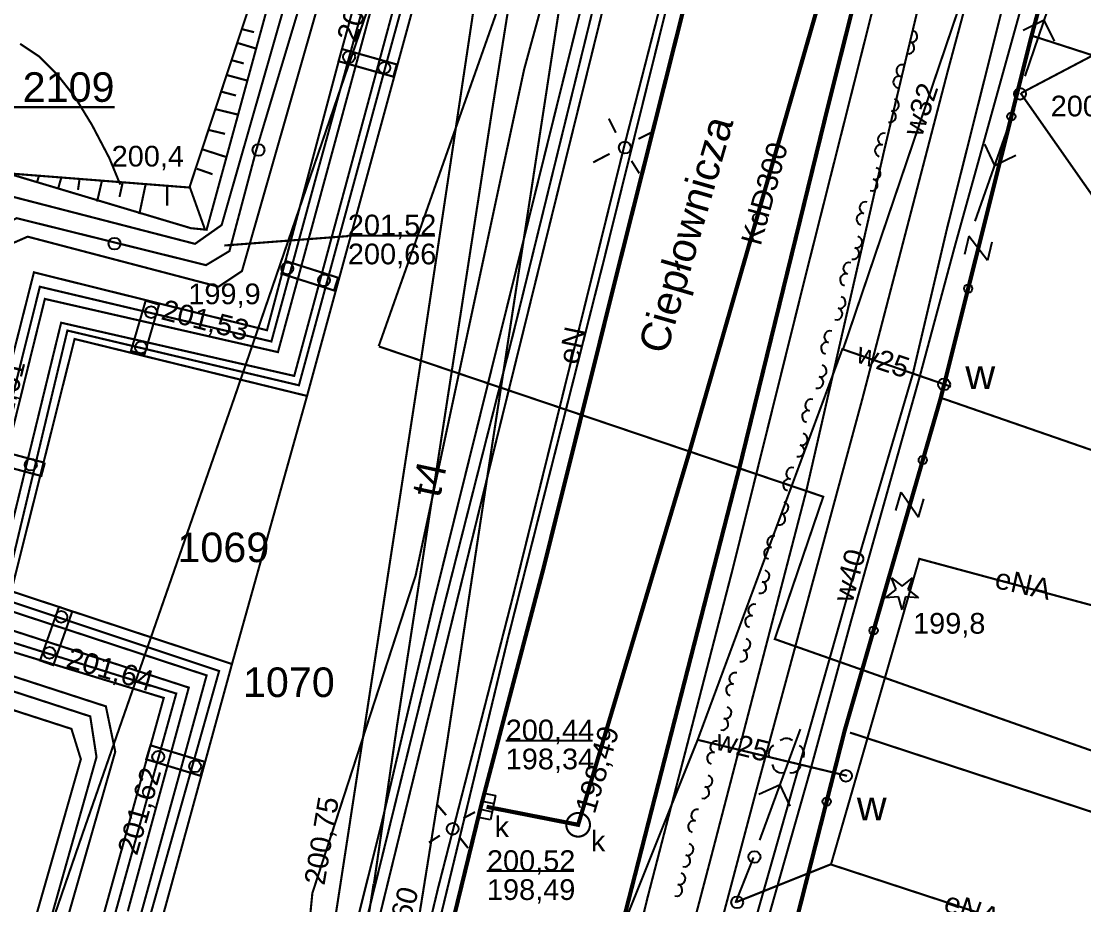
# Model space of a CAD drawing. Extents: x 7572697 to 7573818, y 5546684 to 5547005.
# Drawn here: x 7573101.2 to 7573146.12, y 5546854.32 to 5546891.67 of the extents above; entities that cross this region are included whole.
import ezdxf
from ezdxf.enums import TextEntityAlignment as Align

# ---------------------------------------------------------------- set-up
doc = ezdxf.new("R2010")
doc.units = 0
doc.header["$MEASUREMENT"] = 0
for name, pattern in [('1', [2, 1, -1]), ('2', [1, 0.5, -0.5]), ('901', [0])]:
    doc.linetypes.add(name, pattern=pattern)
doc.styles.add('STYL_ARIAL', font='Arial', dxfattribs={"oblique": 0.1})

# ---------------------------------------------------------------- blocks, each defined once
blk = doc.blocks.new('510')
at = {"color": 0}
blk.add_circle((0, 0), 0.25, dxfattribs=at)
blk.add_circle((0, 0), 0.25, dxfattribs=at)
blk = doc.blocks.new('516')
at = {"color": 0}
for p, q in [((3.25, 0), (2.55, 0.7)), ((0.75, 0), (5.75, 0)), ((2.55, -0.7), (3.25, 0))]:
    blk.add_line(p, q, dxfattribs=at)
blk = doc.blocks.new('926')
at = {"color": 0}
for centre, radius, start, end in [((0, 0.35), 0.4, 50.114, 129.886), ((-0.35, 0.1), 0.4, 119.8482, 203.5195), ((0.35, 0.1), 0.4, 336.8845, 60.1518), ((-0.2, -0.3), 0.4, 187.477, 278.4788), ((0.2, -0.275), 0.425, 262.6459, 349.6289)]:
    blk.add_arc(centre, radius, start, end, dxfattribs=at)
blk = doc.blocks.new('925')
at = {"color": 0}
for p, q in [((-0.25, 0.1), (-0.45, 0.6)), ((-0.45, 0.6), (0, 0.25)), ((0, 0.25), (0.45, 0.6)), ((0.45, 0.6), (0.25, 0.1)), ((-0.7, -0.25), (-0.25, 0.1)), ((0.25, 0.1), (0.7, -0.25)), ((-0.15, -0.2), (-0.7, -0.25)), ((0, -0.75), (-0.15, -0.2)), ((0.15, -0.2), (0, -0.75)), ((0.7, -0.25), (0.15, -0.2))]:
    blk.add_line(p, q, dxfattribs=at)
blk = doc.blocks.new('509')
at = {"color": 0}
for p, q in [((-0.5, -0.25), (-0.5, 0.25)), ((-0.5, 0.25), (0.55, 0.25)), ((-0.15, 0.25), (-0.15, -0.25)), ((0.2, 0.25), (0.2, -0.25)), ((0.55, 0.25), (0.55, -0.25)), ((0.55, -0.25), (-0.5, -0.25))]:
    blk.add_line(p, q, dxfattribs=at)
blk = doc.blocks.new('202')
at = {"color": 0}
blk.add_circle((0, 0), 0.25, dxfattribs=at)
blk.add_circle((0, 0), 0.25, dxfattribs=at)
blk = doc.blocks.new('991')
at = {"color": 0}
for p, q in [((-0.4, 0.5), (0.4, 0.5)), ((0.4, 0.5), (-0.4, -0.5)), ((-0.4, -0.5), (0.4, -0.5))]:
    blk.add_line(p, q, dxfattribs=at)

msp = doc.modelspace()

# ---------------------------------------------------------------- linework, layer by layer
at = {"color": 0}
for p, q in [((7573115.0086, 5546882.6179), (7573118.6836, 5546882.6179)), ((7573121.6826, 5546861.2694), (7573125.3576, 5546861.2694)), ((7573120.8889, 5546855.7462), (7573124.5639, 5546855.7462))]:
    msp.add_line(p, q, dxfattribs=at)
for points, const_width in [([(7573091.3482, 5546816.06), (7573096.1768, 5546833.7871), (7573100.807, 5546850.2838), (7573103.7175, 5546860.4703), (7573103.3206, 5546861.7535), (7573095.1185, 5546864.3993), (7573094.6555, 5546865.59), (7573099.418, 5546883.5816), (7573100.6086, 5546884.3092), (7573108.5461, 5546882.2587), (7573109.6706, 5546883.0525), (7573114.6977, 5546900.6076), (7573123.0982, 5546931.9077)], 0.09), ([(7573123.7596, 5546931.7093), (7573120.4523, 5546919.8692), (7573117.4757, 5546908.6244), (7573114.1685, 5546896.3081), (7573111.1258, 5546886.1878), (7573110.0013, 5546881.9544), (7573109.0091, 5546881.3591), (7573101.0054, 5546883.3435), (7573099.9471, 5546882.8143), (7573095.3831, 5546865.9207), (7573096.1768, 5546864.8624), (7573104.1143, 5546862.2827), (7573104.3789, 5546860.5629), (7573096.7721, 5546833.6151), (7573091.8773, 5546815.8616)], 0.09), ([(7573092.6049, 5546815.7293), (7573097.632, 5546833.5225), (7573102.7252, 5546852.255), (7573105.1726, 5546860.7878), (7573104.7757, 5546862.706), (7573097.2351, 5546865.1534), (7573096.1106, 5546866.2118), (7573100.4101, 5546882.1), (7573101.4684, 5546882.563), (7573109.5382, 5546880.4463), (7573110.5304, 5546881.1078), (7573115.2268, 5546897.512), (7573120.8492, 5546917.9113), (7573124.4872, 5546931.4977)], 0.09), ([(7573125.8763, 5546931.2331), (7573121.0477, 5546913.3076), (7573114.6977, 5546890.2756), (7573111.5888, 5546878.6075), (7573101.7331, 5546881.0549), (7573097.8966, 5546865.9075), (7573107.2232, 5546863.0632), (7573102.7914, 5546847.0957), (7573095.78, 5546821.7354), (7573094.0602, 5546815.3854)], 0.09), ([(7573126.3922, 5546931.0347), (7573124.0771, 5546922.8988), (7573117.7271, 5546899.8007), (7573113.6922, 5546885.1824), (7573111.774, 5546878.1313), (7573101.9844, 5546880.4464), (7573098.4258, 5546866.1589), (7573107.7523, 5546863.2485), (7573103.1883, 5546846.8179), (7573101.3362, 5546840.0445)], 0.09), ([(7573105.7018, 5546854.0409), (7573108.2815, 5546863.4998), (7573098.8888, 5546866.5425), (7573102.1961, 5546879.9304), (7573112.0518, 5546877.6815), (7573118.6002, 5546901.785), (7573121.9736, 5546913.8897), (7573126.7229, 5546931.0346)], 0.09), ([(7573095.608, 5546815.2134), (7573109.0356, 5546864.0158), (7573099.9736, 5546866.9923), (7573102.884, 5546878.925), (7573112.7398, 5546876.6761), (7573119.3543, 5546901.15), (7573127.358, 5546930.7833)], 0.09), ([(7573127.821, 5546930.6378), (7573122.9262, 5546912.9107), (7573119.7512, 5546901.2426), (7573116.5762, 5546889.6671), (7573112.9382, 5546876.2792), (7573103.1486, 5546878.5943), (7573100.4366, 5546867.2437), (7573109.5648, 5546864.201), (7573105.4637, 5546849.6489), (7573099.1137, 5546826.4185), (7573096.0049, 5546814.9488)], 0.09), ([(7573096.4149, 5546814.7239), (7573100.1191, 5546828.0192), (7573107.1305, 5546853.6441), (7573110.1071, 5546864.492), (7573113.2821, 5546875.8294), (7573120.32, 5546901.5998), (7573128.2178, 5546930.5716)], 0.09), ([(7573129.0116, 5546930.3864), (7573119.0897, 5546901.613), (7573110.2262, 5546875.8029), (7573103.8101, 5546857.3747), (7573095.7138, 5546833.8797), (7573089.5623, 5546816.4569)], 0.09), ([(7573112.3626, 5546827.8539), (7573113.0241, 5546827.6885), (7573116.9597, 5546843.4379), (7573120.6639, 5546858.5919), (7573123.27, 5546868.5071), (7573126.3458, 5546880.8499), (7573131.5052, 5546901.3221), (7573135.2424, 5546916.0131), (7573138.1793, 5546927.8929)], 0.175), ([(7573144.7939, 5546926.0474), (7573140.1637, 5546907.4141), (7573135.2689, 5546887.9011), (7573131.5647, 5546872.7868), (7573126.6435, 5546853.6045), (7573122.0794, 5546835.1498), (7573114.4065, 5546803.6445)], 0.175), ([(7573149.8474, 5546924.6914), (7573143.4313, 5546900.9054), (7573140.3621, 5546889.515), (7573136.7571, 5546875.684), (7573132.2592, 5546859.0747), (7573129.9772, 5546850.4625), (7573125.1155, 5546833.3308), (7573120.2471, 5546816.1659), (7573116.3776, 5546802.2952)], 0.09), ([(7573118.2297, 5546801.1376), (7573120.5448, 5546809.3397), (7573123.819, 5546821.2195), (7573128.0193, 5546836.2412), (7573131.5713, 5546849.4836), (7573134.5942, 5546860.1132), (7573136.2809, 5546866.2979), (7573139.1913, 5546876.6563), (7573140.6796, 5546882.1795), (7573143.9803, 5546894.0593), (7573147.1883, 5546905.8465), (7573151.124, 5546920.2729), (7573152.2485, 5546924.0432)], 0.09), ([(7573116.3116, 5546877.9328), (7573125.6382, 5546904.3382)], 0.09), ([(7573110.5106, 5546891.3406), (7573111.0398, 5546891.2083)], 0.09), ([(7573124.44, 5546818.74), (7573127.82, 5546832.01), (7573132.36, 5546847.31), (7573136.02, 5546861.7), (7573140.08, 5546875.75), (7573143.93, 5546891.06)], 0.09), ([(7573110.3254, 5546890.7585), (7573111.0861, 5546890.527)], 0.09), ([(7573117.1069, 5546889.8344), (7573114.7584, 5546890.4961), (7573114.6131, 5546889.9801), (7573116.9317, 5546889.3269), (7573117.0895, 5546889.8871)], 0.09), ([(7573110.1137, 5546890.0176), (7573110.6098, 5546889.8853)], 0.09), ([(7573109.8624, 5546889.4025), (7573110.7223, 5546889.171)], 0.09), ([(7573109.6507, 5546888.6947), (7573110.2791, 5546888.5293)], 0.09), ([(7573105.1528, 5546888.0399), (7573100.8203, 5546888.0399)], 0.09), ([(7573109.4324, 5546887.9473), (7573110.3915, 5546887.7158)], 0.09), ([(7573126.0417, 5546887.5537), (7573126.3394, 5546886.9584)], 0.09), ([(7573109.1215, 5546887.0742), (7573109.816, 5546886.9088)], 0.09), ([(7573127.2984, 5546886.6938), (7573127.8937, 5546886.9915)], 0.09), ([(7573108.8371, 5546886.2606), (7573109.8624, 5546885.9299)], 0.09), ([(7573126.0747, 5546886.0654), (7573125.3802, 5546885.7016)], 0.09), ([(7573127.0008, 5546885.7678), (7573127.3315, 5546885.2386)], 0.09), ([(7573108.6255, 5546885.4337), (7573109.287, 5546885.2022)], 0.09), ([(7573101.9447, 5546885.1361), (7573101.8786, 5546884.9046)], 0.09), ([(7573102.884, 5546885.0369), (7573102.7517, 5546884.5739)], 0.09), ([(7573103.6645, 5546885.0038), (7573103.5984, 5546884.5408)], 0.09), ([(7573104.6038, 5546884.9046), (7573104.4054, 5546884.0447)], 0.09), ([(7573105.4835, 5546884.8384), (7573105.3512, 5546884.2431)], 0.09), ([(7573106.4559, 5546884.7723), (7573106.1913, 5546883.5155)], 0.09), ([(7573108.0626, 5546884.832), (7573108.0616, 5546884.8334), (7573108.0606, 5546884.8349), (7573108.0597, 5546884.8364), (7573108.0589, 5546884.8379), (7573108.0581, 5546884.8395), (7573108.0573, 5546884.841), (7573108.0566, 5546884.8426), (7573108.056, 5546884.8443), (7573108.0554, 5546884.8459), (7573108.0549, 5546884.8476), (7573108.0545, 5546884.8493), (7573108.0541, 5546884.851), (7573108.0537, 5546884.8527), (7573108.0534, 5546884.8544), (7573108.0532, 5546884.8561), (7573108.0531, 5546884.8579), (7573108.053, 5546884.8596), (7573108.0529, 5546884.8614), (7573108.0529, 5546884.8631), (7573108.053, 5546884.8648), (7573108.0532, 5546884.8666), (7573108.0534, 5546884.8683), (7573108.0537, 5546884.87), (7573108.054, 5546884.8718), (7573108.0544, 5546884.8735), (7573108.0548, 5546884.8751), (7573108.0553, 5546884.8768), (7573108.0559, 5546884.8785), (7573108.0565, 5546884.8801), (7573108.0572, 5546884.8817), (7573108.0579, 5546884.8833), (7573108.0587, 5546884.8848), (7573108.0595, 5546884.8864), (7573108.0604, 5546884.8879), (7573108.0614, 5546884.8893), (7573108.0624, 5546884.8908), (7573108.0634, 5546884.8922), (7573108.0645, 5546884.8935), (7573108.0656, 5546884.8949), (7573108.0668, 5546884.8961), (7573108.0681, 5546884.8974), (7573108.0693, 5546884.8986), (7573108.0706, 5546884.8997), (7573108.072, 5546884.9008), (7573108.0734, 5546884.9019), (7573108.0748, 5546884.9029), (7573108.0763, 5546884.9038), (7573108.0778, 5546884.9048), (7573108.0793, 5546884.9056), (7573108.0808, 5546884.9064), (7573108.0824, 5546884.9071), (7573108.084, 5546884.9078), (7573108.0856, 5546884.9085), (7573108.0873, 5546884.909), (7573108.089, 5546884.9096), (7573108.0906, 5546884.91), (7573108.0923, 5546884.9104), (7573108.0941, 5546884.9108), (7573108.0958, 5546884.911), (7573108.0975, 5546884.9113), (7573108.0992, 5546884.9114), (7573108.101, 5546884.9115), (7573108.1027, 5546884.9115), (7573108.1045, 5546884.9115), (7573108.1062, 5546884.9114), (7573108.108, 5546884.9113), (7573108.1097, 5546884.9111), (7573108.1114, 5546884.9108), (7573108.1131, 5546884.9105), (7573108.1148, 5546884.9101), (7573108.1165, 5546884.9097), (7573108.1182, 5546884.9092), (7573108.1198, 5546884.9086), (7573108.1215, 5546884.908), (7573108.1231, 5546884.9073), (7573108.1247, 5546884.9066), (7573108.1262, 5546884.9058), (7573108.1278, 5546884.9049), (7573108.1293, 5546884.9041), (7573108.1307, 5546884.9031), (7573108.1322, 5546884.9021), (7573108.1336, 5546884.9011), (7573108.1349, 5546884.9), (7573108.1362, 5546884.8988), (7573108.1375, 5546884.8976), (7573108.1388, 5546884.8964), (7573108.14, 5546884.8951), (7573108.1411, 5546884.8938), (7573108.1422, 5546884.8925), (7573108.1433, 5546884.8911), (7573108.1443, 5546884.8897), (7573108.1452, 5546884.8882), (7573108.1461, 5546884.8867), (7573108.147, 5546884.8852), (7573108.1478, 5546884.8836), (7573108.1485, 5546884.8821), (7573108.1492, 5546884.8805), (7573108.1498, 5546884.8788), (7573108.1504, 5546884.8772), (7573108.1509, 5546884.8755), (7573108.1514, 5546884.8738), (7573108.1518, 5546884.8721), (7573108.1521, 5546884.8704), (7573108.1524, 5546884.8687), (7573108.1526, 5546884.867), (7573108.1528, 5546884.8652), (7573108.1529, 5546884.8635), (7573108.1529, 5546884.8617), (7573108.1529, 5546884.86), (7573108.1528, 5546884.8583), (7573108.1527, 5546884.8565), (7573108.1525, 5546884.8548), (7573108.1522, 5546884.8531), (7573108.1519, 5546884.8513), (7573108.1515, 5546884.8496), (7573108.151, 5546884.8479), (7573108.1505, 5546884.8463), (7573108.15, 5546884.8446), (7573108.1494, 5546884.843), (7573108.1487, 5546884.8414), (7573108.1479, 5546884.8398), (7573108.1472, 5546884.8382), (7573108.1463, 5546884.8367), (7573108.1454, 5546884.8352), (7573108.1445, 5546884.8337), (7573108.1435, 5546884.8323), (7573108.1424, 5546884.8309), (7573108.1413, 5546884.8296), (7573108.1402, 5546884.8282), (7573108.139, 5546884.827), (7573108.1378, 5546884.8257), (7573108.1365, 5546884.8245), (7573108.1352, 5546884.8234), (7573108.1339, 5546884.8223), (7573108.1325, 5546884.8212), (7573108.131, 5546884.8202), (7573108.1296, 5546884.8192), (7573108.1281, 5546884.8183), (7573108.1266, 5546884.8175), (7573108.125, 5546884.8167), (7573108.1234, 5546884.8159), (7573108.1218, 5546884.8153), (7573108.1202, 5546884.8146), (7573108.1186, 5546884.8141), (7573108.1169, 5546884.8135), (7573108.1152, 5546884.8131), (7573108.1135, 5546884.8127), (7573108.1118, 5546884.8123), (7573108.1101, 5546884.8121), (7573108.1083, 5546884.8118), (7573108.1066, 5546884.8117), (7573108.1049, 5546884.8116), (7573108.1031, 5546884.8115), (7573108.1014, 5546884.8116), (7573108.0996, 5546884.8117), (7573108.0979, 5546884.8118), (7573108.0962, 5546884.812), (7573108.0944, 5546884.8123), (7573108.0927, 5546884.8126), (7573108.091, 5546884.813), (7573108.0893, 5546884.8134), (7573108.0877, 5546884.8139), (7573108.086, 5546884.8145), (7573108.0844, 5546884.8151), (7573108.0828, 5546884.8158), (7573108.0812, 5546884.8165), (7573108.0796, 5546884.8173), (7573108.0781, 5546884.8181), (7573108.0766, 5546884.819), (7573108.0751, 5546884.82), (7573108.0737, 5546884.821), (7573108.0723, 5546884.822), (7573108.0709, 5546884.8231), (7573108.0696, 5546884.8243), (7573108.0683, 5546884.8254), (7573108.0671, 5546884.8267), (7573108.0659, 5546884.8279), (7573108.0647, 5546884.8293), (7573108.0626, 5546884.832)], 0.065), ([(7573107.3687, 5546884.6731), (7573107.3687, 5546883.8794)], 0.09), ([(7573108.308, 5546884.7061), (7573108.9695, 5546882.854)], 0.09), ([(7573115.0086, 5546882.5861), (7573109.7831, 5546882.1892)], 0.09), ([(7573114.6428, 5546880.8118), (7573112.3694, 5546881.5373), (7573112.1974, 5546880.9983), (7573114.4231, 5546880.2881), (7573114.5887, 5546880.8072)], 0.09), ([(7573106.3964, 5546877.5426), (7573107.0248, 5546879.6923), (7573106.4585, 5546879.8578), (7573105.8364, 5546877.7296), (7573106.3633, 5546877.5756)], 0.09), ([(7573111.0391, 5546879.117), (7573111.0381, 5546879.1184), (7573111.0372, 5546879.1199), (7573111.0363, 5546879.1214), (7573111.0354, 5546879.1229), (7573111.0346, 5546879.1245), (7573111.0339, 5546879.126), (7573111.0332, 5546879.1276), (7573111.0326, 5546879.1293), (7573111.032, 5546879.1309), (7573111.0315, 5546879.1326), (7573111.031, 5546879.1343), (7573111.0306, 5546879.136), (7573111.0303, 5546879.1377), (7573111.03, 5546879.1394), (7573111.0298, 5546879.1411), (7573111.0296, 5546879.1429), (7573111.0295, 5546879.1446), (7573111.0295, 5546879.1464), (7573111.0295, 5546879.1481), (7573111.0296, 5546879.1498), (7573111.0297, 5546879.1516), (7573111.0299, 5546879.1533), (7573111.0302, 5546879.155), (7573111.0305, 5546879.1568), (7573111.0309, 5546879.1585), (7573111.0314, 5546879.1601), (7573111.0319, 5546879.1618), (7573111.0324, 5546879.1635), (7573111.0331, 5546879.1651), (7573111.0337, 5546879.1667), (7573111.0345, 5546879.1683), (7573111.0352, 5546879.1699), (7573111.0361, 5546879.1714), (7573111.037, 5546879.1729), (7573111.0379, 5546879.1743), (7573111.0389, 5546879.1758), (7573111.04, 5546879.1772), (7573111.0411, 5546879.1785), (7573111.0422, 5546879.1799), (7573111.0434, 5546879.1811), (7573111.0446, 5546879.1824), (7573111.0459, 5546879.1836), (7573111.0472, 5546879.1847), (7573111.0485, 5546879.1858), (7573111.0499, 5546879.1869), (7573111.0514, 5546879.1879), (7573111.0528, 5546879.1889), (7573111.0543, 5546879.1898), (7573111.0558, 5546879.1906), (7573111.0574, 5546879.1914), (7573111.059, 5546879.1921), (7573111.0606, 5546879.1928), (7573111.0622, 5546879.1935), (7573111.0639, 5546879.194), (7573111.0655, 5546879.1946), (7573111.0672, 5546879.195), (7573111.0689, 5546879.1954), (7573111.0706, 5546879.1958), (7573111.0723, 5546879.196), (7573111.0741, 5546879.1963), (7573111.0758, 5546879.1964), (7573111.0775, 5546879.1965), (7573111.0793, 5546879.1965), (7573111.081, 5546879.1965), (7573111.0828, 5546879.1964), (7573111.0845, 5546879.1963), (7573111.0863, 5546879.1961), (7573111.088, 5546879.1958), (7573111.0897, 5546879.1955), (7573111.0914, 5546879.1951), (7573111.0931, 5546879.1947), (7573111.0948, 5546879.1942), (7573111.0964, 5546879.1936), (7573111.098, 5546879.193), (7573111.0996, 5546879.1923), (7573111.1012, 5546879.1916), (7573111.1028, 5546879.1908), (7573111.1043, 5546879.1899), (7573111.1058, 5546879.1891), (7573111.1073, 5546879.1881), (7573111.1087, 5546879.1871), (7573111.1101, 5546879.1861), (7573111.1115, 5546879.185), (7573111.1128, 5546879.1838), (7573111.1141, 5546879.1827), (7573111.1153, 5546879.1814), (7573111.1165, 5546879.1801), (7573111.1177, 5546879.1788), (7573111.1188, 5546879.1775), (7573111.1198, 5546879.1761), (7573111.1208, 5546879.1747), (7573111.1218, 5546879.1732), (7573111.1227, 5546879.1717), (7573111.1235, 5546879.1702), (7573111.1243, 5546879.1686), (7573111.1251, 5546879.1671), (7573111.1258, 5546879.1655), (7573111.1264, 5546879.1638), (7573111.127, 5546879.1622), (7573111.1275, 5546879.1605), (7573111.128, 5546879.1588), (7573111.1284, 5546879.1571), (7573111.1287, 5546879.1554), (7573111.129, 5546879.1537), (7573111.1292, 5546879.152), (7573111.1293, 5546879.1502), (7573111.1294, 5546879.1485), (7573111.1295, 5546879.1467), (7573111.1295, 5546879.145), (7573111.1294, 5546879.1433), (7573111.1292, 5546879.1415), (7573111.129, 5546879.1398), (7573111.1288, 5546879.1381), (7573111.1284, 5546879.1363), (7573111.128, 5546879.1346), (7573111.1276, 5546879.133), (7573111.1271, 5546879.1313), (7573111.1265, 5546879.1296), (7573111.1259, 5546879.128), (7573111.1252, 5546879.1264), (7573111.1245, 5546879.1248), (7573111.1237, 5546879.1232), (7573111.1229, 5546879.1217), (7573111.122, 5546879.1202), (7573111.121, 5546879.1188), (7573111.12, 5546879.1173), (7573111.119, 5546879.1159), (7573111.1179, 5546879.1146), (7573111.1168, 5546879.1132), (7573111.1156, 5546879.112), (7573111.1144, 5546879.1107), (7573111.1131, 5546879.1095), (7573111.1118, 5546879.1084), (7573111.1104, 5546879.1073), (7573111.109, 5546879.1062), (7573111.1076, 5546879.1052), (7573111.1061, 5546879.1043), (7573111.1047, 5546879.1033), (7573111.1031, 5546879.1025), (7573111.1016, 5546879.1017), (7573111.1, 5546879.101), (7573111.0984, 5546879.1003), (7573111.0968, 5546879.0996), (7573111.0951, 5546879.0991), (7573111.0935, 5546879.0985), (7573111.0918, 5546879.0981), (7573111.0901, 5546879.0977), (7573111.0884, 5546879.0973), (7573111.0866, 5546879.0971), (7573111.0849, 5546879.0968), (7573111.0832, 5546879.0967), (7573111.0814, 5546879.0966), (7573111.0797, 5546879.0966), (7573111.0779, 5546879.0966), (7573111.0762, 5546879.0967), (7573111.0744, 5546879.0968), (7573111.0727, 5546879.097), (7573111.071, 5546879.0973), (7573111.0693, 5546879.0976), (7573111.0676, 5546879.098), (7573111.0659, 5546879.0984), (7573111.0642, 5546879.0989), (7573111.0626, 5546879.0995), (7573111.0609, 5546879.1001), (7573111.0593, 5546879.1008), (7573111.0577, 5546879.1015), (7573111.0562, 5546879.1023), (7573111.0547, 5546879.1032), (7573111.0532, 5546879.104), (7573111.0517, 5546879.105), (7573111.0503, 5546879.106), (7573111.0489, 5546879.107), (7573111.0475, 5546879.1081), (7573111.0462, 5546879.1093), (7573111.0449, 5546879.1104), (7573111.0437, 5546879.1117), (7573111.0425, 5546879.113), (7573111.0413, 5546879.1143), (7573111.0391, 5546879.117)], 0.065), ([(7573113.2821, 5546875.8293), (7573103.4529, 5546878.2371), (7573100.774, 5546867.5744), (7573110.1005, 5546864.4986)], 0.09), ([(7573116.3247, 5546877.9197), (7573135.1101, 5546871.5697), (7573133.0596, 5546865.5504), (7573154.2924, 5546858.0759), (7573152.3609, 5546852.48), (7573171.2787, 5546846.13), (7573169.2943, 5546840.0446), (7573190.7388, 5546832.4775), (7573188.8867, 5546827.3843), (7573211.0455, 5546819.5129)], 0.09), ([(7573102.163, 5546873.0115), (7573099.6825, 5546873.673), (7573099.5338, 5546873.1151), (7573102.0451, 5546872.4454), (7573102.1961, 5546873.0115)], 0.09), ([(7573102.5599, 5546864.4656), (7573103.3537, 5546866.7145), (7573102.7932, 5546866.9123), (7573101.9927, 5546864.6443), (7573102.593, 5546864.4325)], 0.09), ([(7573108.943, 5546860.3645), (7573106.6609, 5546861.059), (7573106.4811, 5546860.4681), (7573108.7723, 5546859.7708), (7573108.943, 5546860.3314)], 0.09), ([(7573118.7656, 5546858.5686), (7573119.1625, 5546858.1056)], 0.09), ([(7573119.8901, 5546857.9733), (7573120.3862, 5546858.2379)], 0.09), ([(7573124.3417, 5546857.4035), (7573124.3317, 5546857.4177), (7573124.3221, 5546857.4323), (7573124.313, 5546857.4472), (7573124.3045, 5546857.4625), (7573124.2965, 5546857.478), (7573124.2891, 5546857.4938), (7573124.2822, 5546857.5098), (7573124.2759, 5546857.5261), (7573124.2702, 5546857.5426), (7573124.265, 5546857.5592), (7573124.2604, 5546857.5761), (7573124.2564, 5546857.5931), (7573124.253, 5546857.6102), (7573124.2502, 5546857.6274), (7573124.248, 5546857.6447), (7573124.2464, 5546857.6621), (7573124.2455, 5546857.6795), (7573124.2451, 5546857.697), (7573124.2453, 5546857.7144), (7573124.2462, 5546857.7319), (7573124.2476, 5546857.7493), (7573124.2497, 5546857.7666), (7573124.2524, 5546857.7838), (7573124.2556, 5546857.801), (7573124.2595, 5546857.818), (7573124.2639, 5546857.8349), (7573124.269, 5546857.8516), (7573124.2746, 5546857.8681), (7573124.2808, 5546857.8844), (7573124.2875, 5546857.9005), (7573124.2949, 5546857.9164), (7573124.3027, 5546857.9319), (7573124.3111, 5546857.9472), (7573124.3201, 5546857.9622), (7573124.3295, 5546857.9769), (7573124.3395, 5546857.9912), (7573124.3499, 5546858.0052), (7573124.3608, 5546858.0188), (7573124.3722, 5546858.032), (7573124.3841, 5546858.0449), (7573124.3964, 5546858.0572), (7573124.4091, 5546858.0692), (7573124.4222, 5546858.0807), (7573124.4357, 5546858.0917), (7573124.4496, 5546858.1023), (7573124.4639, 5546858.1123), (7573124.4785, 5546858.1219), (7573124.4934, 5546858.131), (7573124.5087, 5546858.1395), (7573124.5242, 5546858.1475), (7573124.54, 5546858.1549), (7573124.556, 5546858.1618), (7573124.5723, 5546858.1681), (7573124.5888, 5546858.1738), (7573124.6054, 5546858.179), (7573124.6223, 5546858.1836), (7573124.6393, 5546858.1876), (7573124.6564, 5546858.191), (7573124.6736, 5546858.1938), (7573124.6909, 5546858.196), (7573124.7083, 5546858.1976), (7573124.7257, 5546858.1985), (7573124.7432, 5546858.1989), (7573124.7606, 5546858.1987), (7573124.7781, 5546858.1978), (7573124.7954, 5546858.1964), (7573124.8128, 5546858.1943), (7573124.83, 5546858.1916), (7573124.8472, 5546858.1884), (7573124.8642, 5546858.1845), (7573124.8811, 5546858.1801), (7573124.8978, 5546858.175), (7573124.9143, 5546858.1694), (7573124.9306, 5546858.1632), (7573124.9467, 5546858.1565), (7573124.9625, 5546858.1491), (7573124.9781, 5546858.1413), (7573124.9934, 5546858.1329), (7573125.0084, 5546858.124), (7573125.0231, 5546858.1145), (7573125.0374, 5546858.1045), (7573125.0514, 5546858.0941), (7573125.065, 5546858.0832), (7573125.0782, 5546858.0718), (7573125.091, 5546858.0599), (7573125.1034, 5546858.0476), (7573125.1154, 5546858.0349), (7573125.1269, 5546858.0218), (7573125.1379, 5546858.0083), (7573125.1485, 5546857.9944), (7573125.1585, 5546857.9801), (7573125.1681, 5546857.9655), (7573125.1771, 5546857.9506), (7573125.1857, 5546857.9353), (7573125.1936, 5546857.9198), (7573125.2011, 5546857.904), (7573125.208, 5546857.888), (7573125.2143, 5546857.8717), (7573125.22, 5546857.8552), (7573125.2252, 5546857.8386), (7573125.2298, 5546857.8217), (7573125.2338, 5546857.8047), (7573125.2372, 5546857.7876), (7573125.24, 5546857.7704), (7573125.2421, 5546857.7531), (7573125.2437, 5546857.7357), (7573125.2447, 5546857.7183), (7573125.2451, 5546857.7008), (7573125.2449, 5546857.6834), (7573125.244, 5546857.666), (7573125.2426, 5546857.6486), (7573125.2405, 5546857.6312), (7573125.2378, 5546857.614), (7573125.2346, 5546857.5968), (7573125.2307, 5546857.5798), (7573125.2263, 5546857.5629), (7573125.2212, 5546857.5462), (7573125.2156, 5546857.5297), (7573125.2094, 5546857.5134), (7573125.2026, 5546857.4973), (7573125.1953, 5546857.4815), (7573125.1875, 5546857.4659), (7573125.1791, 5546857.4506), (7573125.1701, 5546857.4356), (7573125.1607, 5546857.4209), (7573125.1507, 5546857.4066), (7573125.1403, 5546857.3926), (7573125.1293, 5546857.379), (7573125.118, 5546857.3658), (7573125.1061, 5546857.353), (7573125.0938, 5546857.3406), (7573125.0811, 5546857.3286), (7573125.068, 5546857.3171), (7573125.0544, 5546857.3061), (7573125.0405, 5546857.2955), (7573125.0263, 5546857.2855), (7573125.0117, 5546857.2759), (7573124.9968, 5546857.2669), (7573124.9815, 5546857.2583), (7573124.966, 5546857.2504), (7573124.9502, 5546857.2429), (7573124.9342, 5546857.236), (7573124.9179, 5546857.2297), (7573124.9014, 5546857.224), (7573124.8848, 5546857.2188), (7573124.8679, 5546857.2142), (7573124.8509, 5546857.2102), (7573124.8338, 5546857.2068), (7573124.8166, 5546857.204), (7573124.7993, 5546857.2019), (7573124.7819, 5546857.2003), (7573124.7645, 5546857.1993), (7573124.747, 5546857.1989), (7573124.7296, 5546857.1992), (7573124.7121, 5546857.2), (7573124.6947, 5546857.2015), (7573124.6774, 5546857.2035), (7573124.6602, 5546857.2062), (7573124.643, 5546857.2094), (7573124.626, 5546857.2133), (7573124.6091, 5546857.2178), (7573124.5924, 5546857.2228), (7573124.5759, 5546857.2284), (7573124.5596, 5546857.2346), (7573124.5435, 5546857.2414), (7573124.5276, 5546857.2487), (7573124.5121, 5546857.2565), (7573124.4968, 5546857.2649), (7573124.4818, 5546857.2739), (7573124.4671, 5546857.2833), (7573124.4528, 5546857.2933), (7573124.4388, 5546857.3037), (7573124.4252, 5546857.3147), (7573124.412, 5546857.3261), (7573124.3992, 5546857.3379), (7573124.3868, 5546857.3502), (7573124.3748, 5546857.3629), (7573124.3633, 5546857.376), (7573124.3417, 5546857.4035)], 0.09), ([(7573118.4349, 5546856.948), (7573118.8979, 5546857.2457)], 0.09), ([(7573119.7248, 5546857.1795), (7573120.0886, 5546856.7165)], 0.09)]:
    msp.add_lwpolyline(points, dxfattribs=dict(at, const_width=const_width))
at = {"color": 0, "linetype": '1', "const_width": 0.09}
for points in [[(7573129.2671, 5546930.2338), (7573125.7705, 5546917.7658), (7573122.1986, 5546904.6689), (7573118.0976, 5546877.3243), (7573114.1288, 5546851.5142), (7573109.3002, 5546832.6362)], [(7573130.7975, 5546929.9102), (7573125.7704, 5546911.7863), (7573123.7199, 5546904.2985), (7573121.0741, 5546887.696), (7573117.1053, 5546862.0182), (7573116.1131, 5546855.2316)], [(7573114.8563, 5546803.1815), (7573117.4029, 5546813.7979), (7573119.6519, 5546822.2381), (7573121.504, 5546829.5142), (7573123.6537, 5546838.3512), (7573125.3073, 5546844.8335), (7573127.682, 5546854.6297), (7573129.6002, 5546862.0248), (7573131.2869, 5546868.5402), (7573134.3627, 5546880.9161), (7573139.2906, 5546900.4622), (7573143.4511, 5546917.2368), (7573145.5347, 5546925.7762)], [(7573111.7475, 5546828.0853), (7573117.7403, 5546852.0698), (7573119.1955, 5546861.1317), (7573120.9815, 5546872.9189), (7573124.0903, 5546893.1595), (7573125.6778, 5546903.3063), (7573130.9033, 5546901.9834), (7573125.8101, 5546881.4782), (7573121.7752, 5546865.5767), (7573118.071, 5546850.2706), (7573112.3164, 5546827.8869)]]:
    msp.add_lwpolyline(points, dxfattribs=at)
at = {"color": 37, "linetype": '1', "const_width": 0.09}
for points in [[(7573104.0085, 5546810.0937), (7573108.1095, 5546824.9104), (7573112.2767, 5546841.1822), (7573116.4439, 5546857.798), (7573118.6267, 5546867.0585), (7573120.9418, 5546876.385), (7573125.109, 5546893.1993), (7573133.9725, 5546928.9445)], [(7573134.8986, 5546928.6799), (7573128.747, 5546904.1398), (7573121.3387, 5546874.1625), (7573115.121, 5546848.8155), (7573107.1174, 5546817.7137), (7573104.8684, 5546809.4455)]]:
    msp.add_lwpolyline(points, dxfattribs=at)
at = {"color": 37}
for points, const_width in [([(7573134.4355, 5546928.746), (7573127.9532, 5546902.6846), (7573122.0001, 5546878.462), (7573119.0235, 5546866.7542), (7573112.6735, 5546841.0102), (7573108.3741, 5546824.4473), (7573104.3392, 5546809.6968)], 0.09), ([(7573144.4962, 5546926.14), (7573137.4186, 5546901.1104), (7573129.448, 5546873.4482), (7573124.7451, 5546857.6989), (7573120.8755, 5546858.4596)], 0.175), ([(7573101.151, 5546890.7155), (7573101.9447, 5546890.1864), (7573102.7385, 5546889.3926), (7573103.4661, 5546888.4666), (7573104.1937, 5546887.2759), (7573104.9213, 5546885.8869), (7573105.3843, 5546884.7624)], 0.09)]:
    msp.add_lwpolyline(points, dxfattribs=dict(at, const_width=const_width))
at = {"color": 1, "const_width": 0.09}
for points in [[(7573107.2496, 5546808.0564), (7573110.4246, 5546820.8887), (7573112.5413, 5546828.76), (7573118.8251, 5546855.0331), (7573122.0001, 5546867.4024), (7573126.6965, 5546886.3995), (7573134.3032, 5546916.046), (7573137.2136, 5546928.0846)], [(7573147.7837, 5546925.1677), (7573146.3285, 5546920.0083), (7573145.8324, 5546918.2224), (7573144.5756, 5546913.5922), (7573141.4668, 5546902.1026), (7573137.6965, 5546886.2541), (7573134.3958, 5546871.8277), (7573130.394, 5546856.4356), (7573126.1606, 5546840.3224), (7573124.4739, 5546833.7012), (7573120.8756, 5546819.6982), (7573116.08, 5546802.5532)], [(7573143.4841, 5546888.6354), (7573156.118, 5546895.2831)], [(7573143.451, 5546888.6354), (7573150.9255, 5546877.9727)], [(7573135.4341, 5546856.0122), (7573139.1713, 5546868.9437), (7573148.994, 5546866.2979), (7573148.8287, 5546865.8349)], [(7573131.4521, 5546854.438), (7573135.4209, 5546856.0255), (7573153.2075, 5546850.2047)]]:
    msp.add_lwpolyline(points, dxfattribs=at)
at = {"color": 5, "const_width": 0.09}
for points in [[(7573131.6838, 5546851.7193), (7573136.1155, 5546867.3165), (7573138.8937, 5546876.7489), (7573140.3489, 5546882.9335), (7573142.3465, 5546890.8842), (7573143.6694, 5546896.209), (7573146.1763, 5546906.0052), (7573151.1703, 5546924.3606)], [(7573135.9502, 5546877.8072), (7573145.5546, 5546906.1176), (7573151.931, 5546924.063)], [(7573129.7986, 5546861.2906), (7573135.9171, 5546877.8072), (7573140.5142, 5546876.2197)], [(7573131.6507, 5546826.0614), (7573130.6254, 5546840.3291), (7573133.9327, 5546850.9653), (7573126.7228, 5546853.6111), (7573129.7986, 5546861.2907), (7573136.1155, 5546859.7693)]]:
    msp.add_lwpolyline(points, dxfattribs=at)
at = {"color": 3, "linetype": '901', "const_width": 0.175}
msp.add_lwpolyline([(7573152.9562, 5546923.8118), (7573151.964, 5546920.4384), (7573147.7968, 5546905.5158), (7573143.8942, 5546890.9637), (7573140.08, 5546875.75), (7573136.02, 5546861.7), (7573132.36, 5546847.31), (7573124.44, 5546818.74)], dxfattribs=at)
at = {"color": 0, "linetype": '2', "const_width": 0.09}
for points in [[(7573100.635, 5546885.2353), (7573108.3741, 5546882.9202), (7573109.0355, 5546882.8541), (7573115.3194, 5546905.8331), (7573108.3079, 5546884.64), (7573100.7011, 5546885.2353)], [(7573132.16, 5546856.3165), (7573131.3993, 5546854.3983)], [(7573110.3783, 5546830.7841), (7573112.958, 5546841.3344), (7573115.4715, 5546851.1901), (7573116.0999, 5546855.225)]]:
    msp.add_lwpolyline(points, dxfattribs=at)
at = {"color": 30, "const_width": 0.09}
msp.add_lwpolyline([(7573101.6669, 5546811.3637), (7573102.3284, 5546817.1184), (7573105.2388, 5546823.9975), (7573110.7289, 5546842.2141), (7573112.3825, 5546847.6645), (7573113.2424, 5546852.0963), (7573113.507, 5546854.8083), (7573117.8726, 5546868.2359), (7573122.4631, 5546889.6406), (7573127.0272, 5546906.3226)], dxfattribs=at)
at = {"color": 3, "const_width": 0.09}
for points in [[(7573143.93, 5546891.06), (7573162.57, 5546885.04)], [(7573140.08, 5546875.75), (7573157.4259, 5546869.7402)], [(7573136.2385, 5546861.5982), (7573152.66, 5546856.21)]]:
    msp.add_lwpolyline(points, dxfattribs=at)
at = {"color": 0}
for centre in [(7573143.0616, 5546887.6426), (7573141.2377, 5546880.3678), (7573139.3195, 5546873.1184), (7573137.2375, 5546865.9131), (7573135.2523, 5546858.6816)]:
    msp.add_circle(centre, 0.175, dxfattribs=at)
for centre, start, end in [((7573138.8393, 5546891.0279), 254.98892, 74.98892), ((7573138.7098, 5546890.545), 254.98892, 74.98892), ((7573138.4508, 5546889.5791), 74.98892, 254.98892), ((7573138.3213, 5546889.0961), 74.98892, 254.98892), ((7573138.0623, 5546888.1303), 254.98892, 74.98892), ((7573137.9328, 5546887.6473), 254.98892, 74.98892), ((7573137.6738, 5546886.6814), 74.98892, 254.98892), ((7573137.5443, 5546886.1985), 74.98892, 254.98892), ((7573137.2853, 5546885.2326), 254.98892, 74.98892), ((7573137.1558, 5546884.7497), 254.98892, 74.98892), ((7573136.8968, 5546883.7838), 74.98892, 254.98892), ((7573136.7673, 5546883.3009), 74.98892, 254.98892), ((7573136.5083, 5546882.335), 254.98892, 74.98892), ((7573136.3788, 5546881.8521), 254.98892, 74.98892), ((7573136.206, 5546881.2224), 74.45315, 254.45315), ((7573136.072, 5546880.7406), 74.45315, 254.45315), ((7573135.8039, 5546879.7772), 254.45315, 74.45315), ((7573135.6699, 5546879.2955), 254.45315, 74.45315), ((7573135.4019, 5546878.3321), 74.45315, 254.45315), ((7573135.2679, 5546877.8504), 74.45315, 254.45315), ((7573134.9999, 5546876.887), 254.45315, 74.45315), ((7573134.8659, 5546876.4053), 254.45315, 74.45315), ((7573134.5978, 5546875.4419), 74.45315, 254.45315), ((7573134.4638, 5546874.9602), 74.45315, 254.45315), ((7573134.1958, 5546873.9968), 254.45315, 74.45315), ((7573134.0618, 5546873.5151), 254.45315, 74.45315), ((7573133.7938, 5546872.5517), 74.45315, 254.45315), ((7573133.6597, 5546872.0699), 74.45315, 254.45315), ((7573133.3917, 5546871.1065), 254.45315, 74.45315), ((7573133.2577, 5546870.6248), 254.45315, 74.45315), ((7573132.9897, 5546869.6614), 74.45315, 254.45315), ((7573132.8557, 5546869.1797), 74.45315, 254.45315), ((7573132.5876, 5546868.2163), 254.45315, 74.45315), ((7573132.4536, 5546867.7346), 254.45315, 74.45315), ((7573132.1856, 5546866.7712), 74.45315, 254.45315), ((7573132.0516, 5546866.2895), 74.45315, 254.45315), ((7573131.7836, 5546865.3261), 254.45315, 74.45315), ((7573131.6495, 5546864.8444), 254.45315, 74.45315), ((7573131.3815, 5546863.8809), 74.45315, 254.45315), ((7573131.2475, 5546863.3992), 74.45315, 254.45315), ((7573130.9795, 5546862.4358), 254.45315, 74.45315), ((7573130.8455, 5546861.9541), 254.45315, 74.45315), ((7573130.5774, 5546860.9907), 74.45315, 254.45315), ((7573130.4434, 5546860.509), 74.45315, 254.45315), ((7573130.1754, 5546859.5456), 254.45315, 74.45315), ((7573130.0414, 5546859.0639), 254.45315, 74.45315), ((7573129.7734, 5546858.1005), 74.45315, 254.45315), ((7573129.6393, 5546857.6188), 74.45315, 254.45315), ((7573129.3713, 5546856.6554), 254.45315, 74.45315), ((7573129.2373, 5546856.1737), 254.45315, 74.45315), ((7573129.0317, 5546855.4158), 254.99502, 74.99502), ((7573128.9023, 5546854.9328), 254.99502, 74.99502)]:
    msp.add_arc(centre, 0.25, start, end, dxfattribs=at)

# ---------------------------------------------------------------- block references
for name, p, rotation in [('516', (7573143.4, 5546888.64), 71.15542), ('516', (7573143.44, 5546888.64), 250.47975), ('991', (7573141.66, 5546882.07), 255.96232), ('991', (7573138.77, 5546871.23), 73.73967), ('516', (7573132.17, 5546856.34), 69.84334), ('509', (7573120.89, 5546858.45), 78.31187000000001)]:
    msp.add_blockref(name, p, dxfattribs=dict(at, rotation=rotation))
for name, p in [('510', (7573115.06, 5546890.16)), ('510', (7573116.55, 5546889.7)), ('510', (7573143.43, 5546888.6)), ('202', (7573126.72, 5546886.33)), ('510', (7573111.23, 5546886.23)), ('510', (7573105.14, 5546882.27)), ('510', (7573112.45, 5546881.22)), ('510', (7573114, 5546880.72)), ('510', (7573106.69, 5546879.37)), ('510', (7573106.26, 5546877.88)), ('202', (7573140.22, 5546876.32, 196)), ('510', (7573101.6, 5546872.92)), ('925', (7573138.44, 5546867.54)), ('510', (7573102.89, 5546866.49)), ('510', (7573102.39, 5546864.97)), ('926', (7573133.55, 5546860.6)), ('510', (7573106.99, 5546860.57)), ('510', (7573108.55, 5546860.17)), ('202', (7573136.07, 5546859.77, 200.44)), ('202', (7573119.44, 5546857.53)), ('510', (7573132.2, 5546856.34)), ('510', (7573131.47, 5546854.42))]:
    msp.add_blockref(name, p, dxfattribs=at)

# ---------------------------------------------------------------- texts
at = {"color": 0, "style": 'STYL_ARIAL'}
for s, height, rotation, p in [('201,50', 0.875, 72.1213, (7573114.5156, 5546890.9988)), ('w32', 0.875, 71.4046, (7573138.4461, 5546887.0177)), ('Ciepłownicza', 1.25, 73.94, (7573127.2746, 5546877.886)), ('KdD300', 0.875, 74.6872, (7573131.6171, 5546882.3729)), ('201,53', 0.875, 345.5792, (7573107.2811, 5546879.9268)), ('eN', 0.875, 78.1785, (7573123.8811, 5546877.2927)), ('w25', 0.875, 341.5651, (7573136.7212, 5546878.1056)), ('201,61', 0.875, 76.293, (7573099.6371, 5546873.7899)), ('t4', 1.25, 77.9052, (7573117.6755, 5546871.7422)), ('w40', 0.875, 74.9816, (7573135.4934, 5546867.2664)), ('eNA', 0.875, 347.3196, (7573142.5036, 5546868.5747)), ('201,64', 0.875, 343.6105, (7573103.2919, 5546865.2214)), ('198,49', 0.875, 73.6861, (7573124.6045, 5546858.365)), ('w25', 0.875, 345.9638, (7573130.718, 5546861.7431)), ('201,62', 0.875, 73.9264, (7573105.2506, 5546856.6063)), ('200,75', 0.875, 80.5377, (7573113.154, 5546855.2551)), ('200,60', 0.875, 74.2488, (7573116.1583, 5546851.5606)), ('eNA', 0.875, 340.6768, (7573140.4287, 5546854.9028))]:
    msp.add_text(s, height=height, rotation=rotation, dxfattribs=at).set_placement(p, align=Align.TOP_LEFT)
for s, height, p in [('2109', 1.25, (7573101.2571, 5546889.5125)), ('200,0', 0.875, (7573144.7277, 5546888.5224)), ('200,4', 0.875, (7573105.0205, 5546886.4023)), ('199,9', 0.875, (7573108.2617, 5546880.5815)), ('w', 1.25, (7573141.1177, 5546877.3692)), ('1069', 1.25, (7573107.8, 5546870.0535)), ('199,8', 0.875, (7573138.9069, 5546866.6546)), ('1070', 1.25, (7573110.5701, 5546864.3515)), ('w', 1.25, (7573136.5282, 5546859.1401)), ('k', 0.875, (7573121.213, 5546858.0521)), ('k', 0.875, (7573125.2876, 5546857.4469))]:
    msp.add_text(s, height=height, dxfattribs=at).set_placement(p, align=Align.TOP_LEFT)
for s, p in [('201,52', (7573115.0086, 5546882.6179)), ('200,66', (7573115.0086, 5546881.3929)), ('200,44', (7573121.6826, 5546861.2694)), ('198,34', (7573121.6826, 5546860.0444)), ('200,52', (7573120.8889, 5546855.7462)), ('198,49', (7573120.8889, 5546854.5212))]:
    msp.add_text(s, height=0.875, dxfattribs=at).set_placement(p)

doc.saveas('drawing.dxf')
